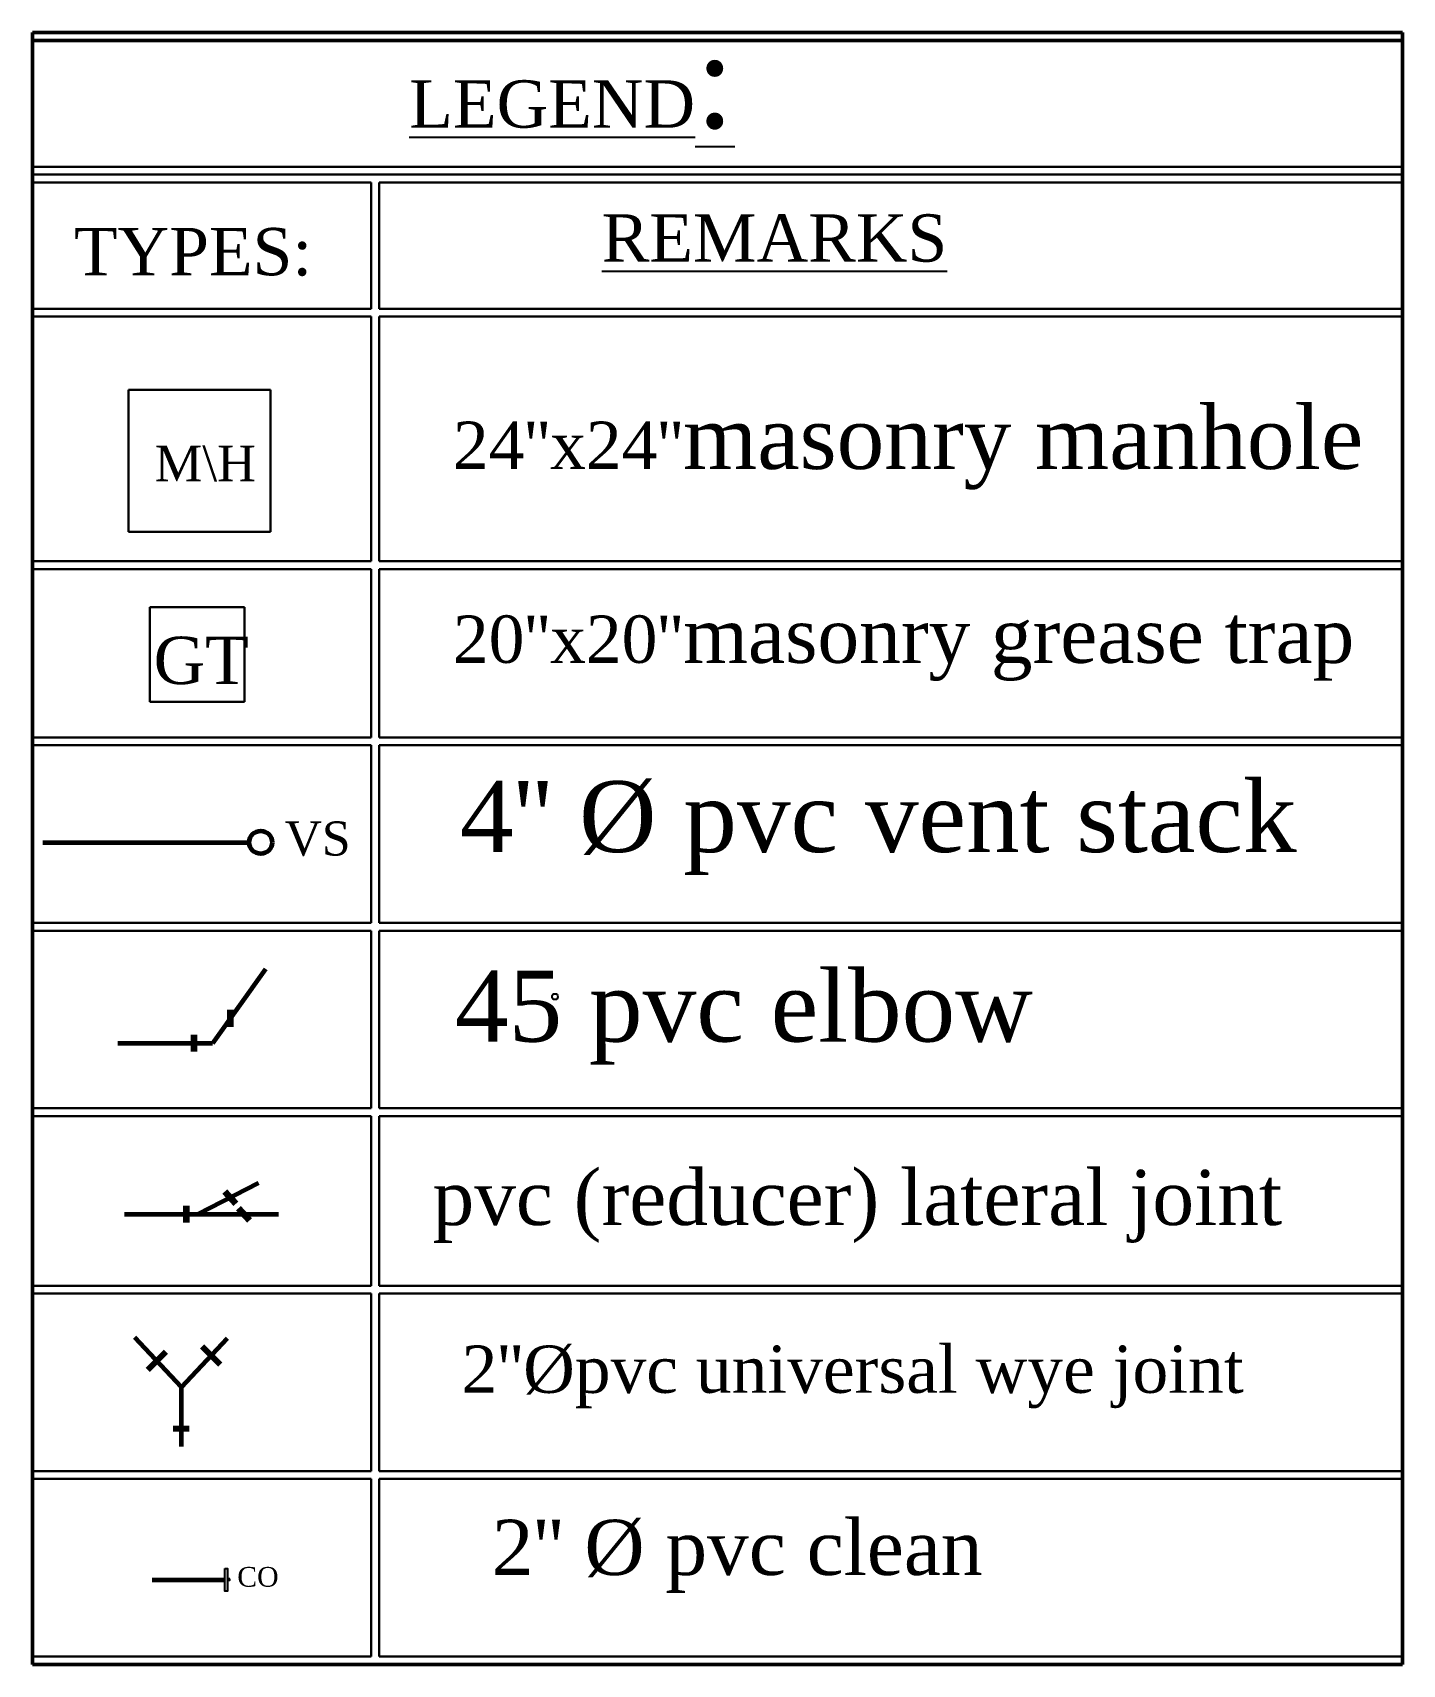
# Model space of a CAD drawing. Header units: inches. Extents: x 8351 to 42256, y 21052 to 33437.
# Drawn here: x 13572.4 to 13780.8, y 24163.8 to 24412 of the extents above; entities that cross this region are included whole.
import ezdxf

# ---------------------------------------------------------------- set-up
doc = ezdxf.new("R2010")
doc.units = ezdxf.units.IN
doc.header["$MEASUREMENT"] = 0
doc.layers.add('A-ANNO-WALL', color=7, linetype='Continuous')
doc.styles.add('DR.JOE PhD', font='PAPYRUS.TTF')

msp = doc.modelspace()

# ---------------------------------------------------------------- hatches: boundary and pattern name
at = {"layer": 'A-ANNO-WALL'}
h = msp.add_hatch(color=7, dxfattribs=at)
h.dxf.hatch_style = 1
h.set_gradient(color1=(214, 214, 214), color2=(214, 214, 214), tint=1, name='SPHERICAL')
h.paths.add_polyline_path([(13601.6, 24174.9), (13601.99, 24174.9), (13601.99, 24178.36), (13601.6, 24178.36)])
h = msp.add_hatch(color=7, dxfattribs=at)
h.dxf.hatch_style = 1
h.set_gradient(color1=(214, 214, 214), color2=(214, 214, 214), tint=1, name='SPHERICAL')
h.paths.add_polyline_path([(13602.37, 24176.6), (13602.37, 24176.77), (13602.13, 24176.77), (13602.13, 24176.6)])

# ---------------------------------------------------------------- linework, layer by layer
at = {"lineweight": 50}
for p, q in [((13572.36, 24411.98), (13572.36, 24163.78)), ((13780.77, 24411.98), (13572.36, 24411.98)), ((13780.77, 24163.78), (13780.77, 24411.98)), ((13780.77, 24410.78), (13572.36, 24410.78)), ((13572.36, 24163.78), (13780.77, 24163.78))]:
    msp.add_line(p, q, dxfattribs=at)
at = {"layer": 'A-ANNO-WALL', "color": 7, "lineweight": 30}
for p, q in [((13780.77, 24391.58), (13572.36, 24391.58)), ((13780.77, 24390.38), (13572.36, 24390.38)), ((13623.89, 24389.18), (13572.36, 24389.18)), ((13623.89, 24389.18), (13623.89, 24369.98)), ((13780.77, 24389.18), (13625.09, 24389.18)), ((13625.09, 24389.18), (13625.09, 24369.98)), ((13623.89, 24369.98), (13572.36, 24369.98)), ((13780.77, 24369.98), (13625.09, 24369.98)), ((13623.89, 24368.78), (13572.36, 24368.78)), ((13623.89, 24368.78), (13623.89, 24331.58)), ((13780.77, 24368.78), (13625.09, 24368.78)), ((13625.09, 24368.78), (13625.09, 24331.58)), ((13572.36, 24331.58), (13623.89, 24331.58)), ((13572.36, 24330.38), (13623.89, 24330.38)), ((13623.89, 24330.38), (13623.89, 24304.78)), ((13625.09, 24331.58), (13780.77, 24331.58)), ((13625.09, 24330.38), (13625.09, 24304.78)), ((13625.09, 24330.38), (13780.77, 24330.38)), ((13572.36, 24304.78), (13623.89, 24304.78)), ((13625.09, 24304.78), (13780.77, 24304.78)), ((13572.36, 24303.58), (13623.89, 24303.58)), ((13623.89, 24303.58), (13623.89, 24276.58)), ((13625.09, 24303.58), (13625.09, 24276.58)), ((13625.09, 24303.58), (13780.77, 24303.58)), ((13572.36, 24276.58), (13623.89, 24276.58)), ((13572.36, 24275.38), (13623.89, 24275.38)), ((13623.89, 24275.38), (13623.89, 24248.38)), ((13625.09, 24276.58), (13780.77, 24276.58)), ((13625.09, 24275.38), (13625.09, 24248.38)), ((13625.09, 24275.38), (13780.77, 24275.38)), ((13572.36, 24248.38), (13623.89, 24248.38)), ((13625.09, 24248.38), (13780.77, 24248.38)), ((13572.36, 24247.18), (13623.89, 24247.18)), ((13623.89, 24247.18), (13623.89, 24221.38)), ((13625.09, 24247.18), (13625.09, 24221.38)), ((13625.09, 24247.18), (13780.77, 24247.18)), ((13572.36, 24221.38), (13623.89, 24221.38)), ((13572.36, 24220.18), (13623.89, 24220.18)), ((13623.89, 24220.18), (13623.89, 24193.18)), ((13625.09, 24221.38), (13780.77, 24221.38)), ((13625.09, 24220.18), (13625.09, 24193.18)), ((13625.09, 24220.18), (13780.77, 24220.18)), ((13572.36, 24193.18), (13623.89, 24193.18)), ((13625.09, 24193.18), (13780.77, 24193.18)), ((13572.36, 24191.98), (13623.89, 24191.98)), ((13623.89, 24191.98), (13623.89, 24164.98)), ((13625.09, 24191.98), (13625.09, 24164.98)), ((13625.09, 24191.98), (13780.77, 24191.98)), ((13572.36, 24164.98), (13623.89, 24164.98)), ((13625.09, 24164.98), (13780.77, 24164.98))]:
    msp.add_line(p, q, dxfattribs=at)
at = {"layer": 'A-ANNO-WALL', "color": 1, "lineweight": 30}
for p, q in [((13586.93, 24357.63), (13586.93, 24336.03)), ((13586.93, 24357.63), (13608.53, 24357.63)), ((13608.53, 24357.63), (13608.53, 24336.03)), ((13586.93, 24336.03), (13608.53, 24336.03)), ((13590.17, 24324.61), (13590.17, 24310.21)), ((13590.17, 24324.61), (13604.57, 24324.61)), ((13604.57, 24324.61), (13604.57, 24310.21)), ((13590.17, 24310.21), (13604.57, 24310.21))]:
    msp.add_line(p, q, dxfattribs=at)
at = {"layer": 'A-ANNO-WALL', "color": 1, "lineweight": 60}
for p, q in [((13573.92, 24288.81), (13605.32, 24288.81)), ((13607.78, 24269.53), (13599.71, 24258.24)), ((13599.71, 24258.24), (13585.3, 24258.24)), ((13606.73, 24236.97), (13597.54, 24232.26)), ((13586.36, 24232.26), (13609.76, 24232.26)), ((13595, 24205.95), (13587.92, 24213.48)), ((13595, 24205.95), (13602.02, 24213.41)), ((13595, 24196.92), (13595, 24205.95)), ((13590.56, 24176.63), (13601.6, 24176.63))]:
    msp.add_line(p, q, dxfattribs=at)
at = {"layer": 'A-ANNO-WALL', "color": 1, "lineweight": 90}
for p, q in [((13602.4, 24263.33), (13602.4, 24260.77)), ((13596.86, 24259.55), (13596.86, 24257)), ((13601.58, 24235.68), (13603.29, 24233.86)), ((13595.7, 24233.54), (13595.7, 24230.98)), ((13603.66, 24233.17), (13605.37, 24231.35))]:
    msp.add_line(p, q, dxfattribs=at)
at = {"layer": 'A-ANNO-WALL', "color": 1, "lineweight": 80}
for p, q in [((13589.88, 24208.57), (13592.62, 24211.31)), ((13600.88, 24209.37), (13598.14, 24212.11)), ((13593.73, 24199.63), (13596.19, 24199.63))]:
    msp.add_line(p, q, dxfattribs=at)
at = {"layer": 'A-ANNO-WALL', "color": 7}
for points in [[(13601.6, 24178.36), (13601.99, 24178.36), (13601.99, 24174.9), (13601.6, 24174.9)], [(13602.37, 24176.77), (13602.13, 24176.77), (13602.13, 24176.6), (13602.37, 24176.6)]]:
    msp.add_lwpolyline(points, close=True, dxfattribs=at)
at = {"layer": 'A-ANNO-WALL', "color": 1, "lineweight": 60}
msp.add_circle((13607.06, 24288.81), 1.74, dxfattribs=at)
at = {"layer": 'A-ANNO-WALL', "color": 7}
msp.add_circle((13651.83, 24265.34), 0.442, dxfattribs=at)

# ---------------------------------------------------------------- texts
at = {"layer": 'A-ANNO-WALL', "color": 7, "attachment_point": 1, "style": 'DR.JOE PhD'}
for s, width, insert, char_height in [('{\\fTimes New Roman Greek|b0|i0|c0|p18;\\LLEGEND\\H2x;:}', 70.4921, (13629.66, 24411.93), 7.2), ('{\\fTimes New Roman Greek|b0|i0|c0|p18;\\LREMARKS}', 56.4541, (13658.94, 24384.35), 7.2), ('{\\fTimes New Roman Greek|b0|i0|c0|p18;TYPES:}', 27.5515, (13578.64, 24382.28), 7.2), ("{\\fTimes New Roman Greek|b0|i0|c0|p18;\\H60x;24''x24''\\H1.3333x;masonry manhole}", 267.8761, (13636.31, 24355.22), 0.12), ('{\\fTimes New Roman Greek|b0|i0|c0|p18;M\\\\H}', 15.0343, (13590.92, 24349.15), 5.3996), ("{\\fTimes New Roman Greek|b0|i0|c0|p18;\\H60x;20''x20''\\H1.1667x;masonry\\fPapyrus|b0|i0|c0|p66; \\fTimes New Roman Greek|b0|i0|c0|p18;grease trap}", 267.8761, (13636.31, 24324.52), 0.12), ('{\\fTimes New Roman Greek|b0|i0|c0|p18;GT}', 9.7575, (13590.76, 24320.1), 7.2), ("{\\fTimes New Roman Greek|b0|i0|c0|p18;4'' %%C pvc vent stack}", 279.1402, (13637.39, 24298.14), 10.8), ('{\\fTimes New Roman Greek|b0|i0|c0|p18;VS}', 3.4811, (13610.71, 24292), 5.1867), ('{\\fTimes New Roman Greek|b0|i0|c0|p18;45 pvc elbow}', 313.6161, (13636.63, 24269.31), 10.8), ('{\\fTimes New Roman Greek|b0|i0|c0|p18;pvc (reducer) lateral joint}', 301.0488, (13633.2, 24239.01), 8.4), ("{\\fTimes New Roman Greek|b0|i0|c0|p18;2''%%Cpvc universal wye joint}", 282.06, (13637.64, 24212.28), 7.2), ("{\\fTimes New Roman Greek|b0|i0|c0|p18;2'' %%C pvc clean}", 127.8991, (13642.22, 24185.78), 8.4), ('{\\fTimes New Roman Greek|b0|i0|c0|p18;CO}', 4.1572, (13603.49, 24178.59), 3)]:
    msp.add_mtext_dynamic_manual_height_columns(s, width=width, gutter_width=1, heights=[0], dxfattribs=dict(at, insert=insert, char_height=char_height))

doc.saveas('drawing.dxf')
